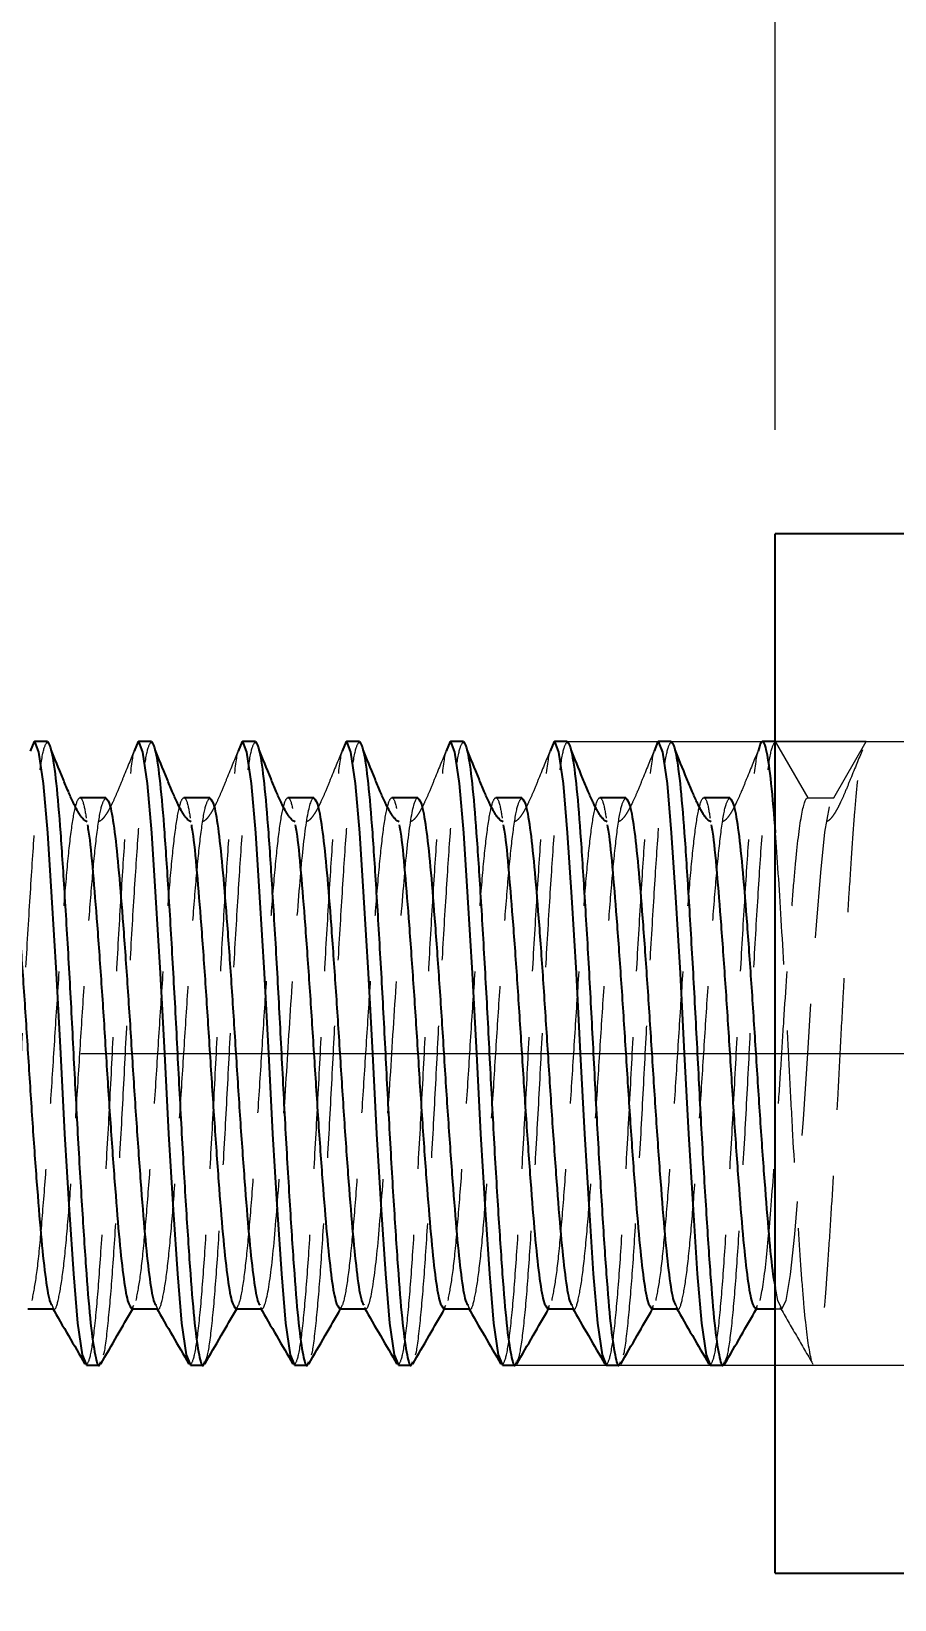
# Model space of a CAD drawing. Header units: millimetres. Extents: x 5 to 292, y 5 to 205.
# Drawn here: x 112.24 to 120.55, y 130.38 to 145.47 of the extents above; entities that cross this region are included whole.
import ezdxf

# ---------------------------------------------------------------- set-up
doc = ezdxf.new("R2010")
doc.units = ezdxf.units.MM
doc.linetypes.add('CENTERX2', pattern=[20.32, 12.7, -2.54, 2.54, -2.54])
doc.linetypes.add('HIDDEN', pattern=[1.905, 1.27, -0.635])
doc.styles.add('SLDTEXTSTYLE0', font='TXT', dxfattribs={"width": 0.75})
doc.dimstyles.new('SLDDIMSTYLE0', dxfattribs={"dimtxt": 3.5, "dimasz": 3.302, "dimexe": 0, "dimexo": 0.0625, "dimgap": 0.875, "dimtad": 1, "dimrnd": 1e-09, "dimzin": 12, "dimdsep": 46, "dimtxsty": 'SLDTEXTSTYLE0', "dimsah": 1, "dimcen": 0.09, "dimadec": 0, "dimazin": 3, "dimtfac": 1, "dimtofl": 0, "dimtmove": 0, "dimatfit": 3, "dimfxl": 1, "dimfrac": 2, "dimtolj": 1, "dimtzin": 12, "dimarcsym": 0})
doc.dimstyles.new('SLDDIMSTYLE1', dxfattribs={"dimtxt": 3.5, "dimasz": 3.302, "dimexe": 0, "dimexo": 0.0625, "dimgap": 0.875, "dimtad": 1, "dimrnd": 1e-09, "dimzin": 12, "dimdsep": 46, "dimtxsty": 'SLDTEXTSTYLE0', "dimsah": 1, "dimcen": 0.09, "dimadec": 0, "dimazin": 3, "dimtfac": 1, "dimtmove": 0, "dimatfit": 0, "dimfxl": 1, "dimfrac": 2, "dimtolj": 1, "dimtzin": 12, "dimarcsym": 0})

# ---------------------------------------------------------------- blocks, each defined once
blk = doc.blocks.new('_D_1')
at = {"color": 7, "linetype": 'Continuous', "lineweight": 18}
for p, q in [((119.398, 141.637), (119.398, 153.728)), ((194.398, 141.137), (194.398, 153.728)), ((194.398, 152.728), (119.398, 152.728))]:
    blk.add_line(p, q, dxfattribs=at)
for points in [[(119.398, 152.728), (122.7, 152.22), (122.7, 153.236)], [(194.398, 152.728), (191.096, 153.236), (191.096, 152.22)]]:
    blk.add_solid(points, dxfattribs=at)
at = {"color": 7, "linetype": 'Continuous', "lineweight": 18, "insert": (156.164, 157.24), "char_height": 3.5, "attachment_point": 1, "style": 'SLDTEXTSTYLE0'}
blk.add_mtext('75', dxfattribs=at)
blk = doc.blocks.new('_D_2')
at = {"color": 7, "linetype": 'Continuous', "lineweight": 18}
for p, q in [((109.398, 139.637), (109.398, 153.728)), ((119.398, 141.637), (119.398, 153.728)), ((109.398, 152.728), (99.594, 152.728)), ((109.398, 152.728), (119.398, 152.728))]:
    blk.add_line(p, q, dxfattribs=at)
for points in [[(109.398, 152.728), (112.7, 152.22), (112.7, 153.236)], [(119.398, 152.728), (116.096, 153.236), (116.096, 152.22)]]:
    blk.add_solid(points, dxfattribs=at)
at = {"color": 7, "linetype": 'Continuous', "lineweight": 18, "insert": (99.594, 157.24), "char_height": 3.5, "attachment_point": 1, "style": 'SLDTEXTSTYLE0'}
blk.add_mtext('10', dxfattribs=at)
blk = doc.blocks.new('_D_3')
at = {"color": 7, "linetype": 'Continuous', "lineweight": 18}
for p, q in [((94.398, 138.637), (94.398, 164.611)), ((194.398, 141.137), (194.398, 164.611)), ((94.398, 163.611), (194.398, 163.611))]:
    blk.add_line(p, q, dxfattribs=at)
for points in [[(94.398, 163.611), (97.7, 163.103), (97.7, 164.119)], [(194.398, 163.611), (191.096, 164.119), (191.096, 163.103)]]:
    blk.add_solid(points, dxfattribs=at)
at = {"color": 7, "linetype": 'Continuous', "lineweight": 18, "insert": (140.483, 168.123), "char_height": 3.5, "attachment_point": 1, "style": 'SLDTEXTSTYLE0'}
blk.add_mtext('100', dxfattribs=at)
blk = doc.blocks.new('_D_5')
at = {"color": 7, "linetype": 'Continuous', "lineweight": 18}
for p, q in [((129.537, 138.637), (129.537, 144.987)), ((117.398, 138.637), (130.537, 138.637)), ((129.537, 138.637), (129.537, 132.637)), ((116.898, 132.637), (130.537, 132.637)), ((129.537, 132.637), (129.537, 119.966))]:
    blk.add_line(p, q, dxfattribs=at)
for points in [[(129.537, 138.637), (130.045, 141.939), (129.029, 141.939)], [(129.537, 132.637), (129.029, 129.335), (130.045, 129.335)]]:
    blk.add_solid(points, dxfattribs=at)
at = {"color": 7, "linetype": 'Continuous', "lineweight": 18, "char_height": 3.5, "attachment_point": 1, "rotation": 90, "style": 'SLDTEXTSTYLE0'}
for s, insert in [('6', (125.025, 124.253)), ('M', (125.025, 119.966))]:
    blk.add_mtext(s, dxfattribs=dict(at, insert=insert))

msp = doc.modelspace()

# ---------------------------------------------------------------- linework, layer by layer
at = {"color": 7, "linetype": 'Continuous', "lineweight": 25}
for p, q in [((193.898, 140.637), (119.398, 140.637)), ((119.398, 130.637), (119.398, 140.637)), ((112.398, 138.637), (112.273, 138.637)), ((113.398, 138.637), (113.273, 138.637)), ((114.398, 138.637), (114.273, 138.637)), ((115.398, 138.637), (115.273, 138.637)), ((116.398, 138.637), (116.273, 138.637)), ((117.398, 138.637), (117.273, 138.637)), ((118.398, 138.637), (118.273, 138.637)), ((119.398, 138.637), (119.273, 138.637)), ((112.96, 138.096), (112.71, 138.096)), ((112.96, 138.096), (112.71, 138.096)), ((113.96, 138.096), (113.71, 138.096)), ((113.96, 138.096), (113.71, 138.096)), ((114.96, 138.096), (114.71, 138.096)), ((114.96, 138.096), (114.71, 138.096)), ((115.96, 138.096), (115.71, 138.096)), ((115.96, 138.096), (115.71, 138.096)), ((116.96, 138.096), (116.71, 138.096)), ((116.96, 138.096), (116.71, 138.096)), ((117.96, 138.096), (117.71, 138.096)), ((117.96, 138.096), (117.71, 138.096)), ((118.96, 138.096), (118.71, 138.096)), ((118.96, 138.096), (118.71, 138.096)), ((112.21, 133.179), (112.452, 133.179)), ((113.21, 133.179), (113.452, 133.179)), ((114.21, 133.179), (114.452, 133.179)), ((115.21, 133.179), (115.452, 133.179)), ((116.21, 133.179), (116.452, 133.179)), ((117.21, 133.179), (117.452, 133.179)), ((118.21, 133.179), (118.452, 133.179)), ((119.21, 133.179), (119.398, 133.179)), ((112.773, 132.637), (112.898, 132.637)), ((113.773, 132.637), (113.898, 132.637)), ((114.773, 132.637), (114.898, 132.637)), ((115.773, 132.637), (115.898, 132.637)), ((116.773, 132.637), (116.898, 132.637)), ((117.773, 132.637), (117.898, 132.637)), ((118.773, 132.637), (118.898, 132.637)), ((119.398, 130.637), (193.898, 130.637))]:
    msp.add_line(p, q, dxfattribs=at)
at = {"color": 7, "linetype": 'HIDDEN', "lineweight": 18}
for p, q in [((120.273, 138.637), (119.398, 138.637)), ((119.398, 138.637), (119.71, 138.096)), ((119.96, 138.096), (120.273, 138.637)), ((119.71, 138.096), (119.96, 138.096)), ((112.452, 133.179), (112.46, 133.179)), ((113.21, 133.179), (113.228, 133.214)), ((113.218, 133.179), (113.227, 133.194)), ((113.452, 133.179), (113.46, 133.179)), ((114.218, 133.179), (114.227, 133.194)), ((114.452, 133.179), (114.46, 133.179)), ((115.218, 133.179), (115.227, 133.194)), ((115.452, 133.179), (115.46, 133.179)), ((116.21, 133.179), (116.228, 133.214)), ((116.218, 133.179), (116.227, 133.194)), ((116.452, 133.179), (116.46, 133.179)), ((117.21, 133.179), (117.228, 133.214)), ((117.218, 133.179), (117.227, 133.194)), ((117.452, 133.179), (117.46, 133.179)), ((118.21, 133.179), (118.228, 133.214)), ((118.218, 133.179), (118.227, 133.194)), ((118.452, 133.179), (118.46, 133.179)), ((119.21, 133.179), (119.228, 133.214)), ((119.218, 133.179), (119.227, 133.194)), ((119.398, 133.179), (119.46, 133.179)), ((119.398, 132.637), (119.773, 132.637))]:
    msp.add_line(p, q, dxfattribs=at)
at = {"color": 7, "linetype": 'CENTERX2', "lineweight": 18}
msp.add_line((92.398, 135.637), (196.398, 135.637), dxfattribs=at)
at = {"color": 7, "linetype": 'Continuous', "lineweight": 25, "flags": 128}
for points in [[(112.235, 138.546), (112.273, 138.637), (112.313, 138.536), (112.357, 138.233), (112.398, 137.759), (112.398, 137.759), (112.438, 137.141), (112.482, 136.409), (112.523, 135.637), (112.563, 134.865), (112.607, 134.133), (112.648, 133.516), (112.688, 133.042), (112.732, 132.738), (112.773, 132.637)], [(113.235, 138.546), (113.273, 138.637), (113.313, 138.536), (113.357, 138.233), (113.398, 137.759), (113.398, 137.759), (113.438, 137.141), (113.482, 136.409), (113.523, 135.637), (113.563, 134.865), (113.607, 134.133), (113.648, 133.516), (113.688, 133.042), (113.732, 132.738), (113.773, 132.637)], [(114.235, 138.546), (114.273, 138.637), (114.313, 138.536), (114.357, 138.233), (114.398, 137.759), (114.398, 137.759), (114.438, 137.141), (114.482, 136.409), (114.523, 135.637), (114.563, 134.865), (114.607, 134.133), (114.648, 133.516), (114.688, 133.042), (114.732, 132.738), (114.773, 132.637)], [(115.235, 138.546), (115.273, 138.637), (115.313, 138.536), (115.357, 138.233), (115.398, 137.759), (115.398, 137.759), (115.438, 137.141), (115.482, 136.409), (115.523, 135.637), (115.563, 134.865), (115.607, 134.133), (115.648, 133.516), (115.688, 133.042), (115.732, 132.738), (115.773, 132.637)], [(116.235, 138.546), (116.273, 138.637), (116.313, 138.536), (116.357, 138.233), (116.398, 137.759), (116.398, 137.759), (116.438, 137.141), (116.482, 136.409), (116.523, 135.637), (116.563, 134.865), (116.607, 134.133), (116.648, 133.516), (116.688, 133.042), (116.732, 132.738), (116.773, 132.637)], [(117.235, 138.546), (117.273, 138.637), (117.313, 138.536), (117.357, 138.233), (117.398, 137.759), (117.398, 137.759), (117.438, 137.141), (117.482, 136.409), (117.523, 135.637), (117.563, 134.865), (117.607, 134.133), (117.648, 133.516), (117.688, 133.042), (117.732, 132.738), (117.773, 132.637)], [(118.235, 138.546), (118.273, 138.637), (118.313, 138.536), (118.357, 138.233), (118.398, 137.759), (118.398, 137.759), (118.438, 137.141), (118.482, 136.409), (118.523, 135.637), (118.563, 134.865), (118.607, 134.133), (118.648, 133.516), (118.688, 133.042), (118.732, 132.738), (118.773, 132.637)]]:
    msp.add_lwpolyline(points, dxfattribs=at)
at = {"color": 7, "linetype": 'HIDDEN', "lineweight": 18, "flags": 128}
msp.add_lwpolyline([(119.398, 133.386), (119.419, 133.261), (119.46, 133.179), (119.501, 133.261), (119.544, 133.51), (119.585, 133.899), (119.626, 134.405), (119.669, 135.005), (119.71, 135.637), (119.751, 136.27), (119.794, 136.87), (119.835, 137.376), (119.876, 137.765), (119.919, 138.013), (119.96, 138.096), (119.96, 138.096)], dxfattribs=at)
at = {"color": 7, "linetype": 'HIDDEN', "lineweight": 18}
for points, knots in [([(111.912, 132.672), (111.921, 132.687), (111.943, 132.725), (111.982, 133.014), (112.023, 133.491), (112.063, 134.12), (112.107, 134.852), (112.148, 135.637), (112.188, 136.423), (112.232, 137.155), (112.273, 137.783), (112.313, 138.263), (112.357, 138.578), (112.384, 138.618), (112.398, 138.637)], [0, 0, 0, 0, 0.055783, 0.142569, 0.227865, 0.313162, 0.399947, 0.485243, 0.57054, 0.657325, 0.742622, 0.827918, 0.914704, 1, 1, 1, 1]), ([(112.773, 132.637), (112.786, 132.657), (112.813, 132.697), (112.857, 133.012), (112.898, 133.491), (112.938, 134.12), (112.982, 134.852), (113.023, 135.637), (113.063, 136.423), (113.107, 137.154), (113.148, 137.786), (113.188, 138.252), (113.219, 138.508), (113.234, 138.543), (113.235, 138.546)], [0, 0, 0, 0, 0.089596, 0.180756, 0.270351, 0.359947, 0.451107, 0.540702, 0.630298, 0.721458, 0.811053, 0.900649, 0.991809, 1, 1, 1, 1]), ([(113.236, 138.558), (113.201, 138.472), (113.153, 138.357), (113.077, 138.169), (113.037, 138.076), (113.006, 138.013), (112.986, 137.975), (112.966, 137.943), (112.948, 137.916), (112.931, 137.895), (112.909, 137.874), (112.898, 137.869), (112.89, 137.866)], [0, 0, 0, 0, 0.429541, 0.579962, 0.692619, 0.737045, 0.775227, 0.809138, 0.841316, 0.874496, 0.911033, 1, 1, 1, 1]), ([(112.938, 132.736), (112.938, 132.737), (112.952, 132.771), (112.982, 133.024), (113.023, 133.488), (113.063, 134.121), (113.107, 134.852), (113.148, 135.637), (113.188, 136.423), (113.232, 137.155), (113.273, 137.783), (113.313, 138.263), (113.357, 138.578), (113.384, 138.618), (113.398, 138.637)], [0, 0, 0, 0, 0.001963, 0.093695, 0.183854, 0.274012, 0.365744, 0.455902, 0.546061, 0.637793, 0.727951, 0.818109, 0.909842, 1, 1, 1, 1]), ([(113.773, 132.637), (113.786, 132.657), (113.813, 132.697), (113.857, 133.012), (113.898, 133.491), (113.938, 134.12), (113.982, 134.852), (114.023, 135.637), (114.063, 136.423), (114.107, 137.154), (114.148, 137.786), (114.188, 138.252), (114.219, 138.508), (114.234, 138.543), (114.235, 138.546)], [0, 0, 0, 0, 0.089596, 0.180756, 0.270351, 0.359947, 0.451107, 0.540702, 0.630298, 0.721458, 0.811053, 0.900649, 0.991809, 1, 1, 1, 1]), ([(114.236, 138.558), (114.201, 138.472), (114.153, 138.357), (114.077, 138.169), (114.037, 138.076), (114.006, 138.013), (113.986, 137.975), (113.966, 137.943), (113.948, 137.916), (113.931, 137.895), (113.909, 137.874), (113.898, 137.869), (113.89, 137.866)], [0, 0, 0, 0, 0.429541, 0.579962, 0.692619, 0.737045, 0.775227, 0.809138, 0.841315, 0.874497, 0.911033, 1, 1, 1, 1]), ([(113.912, 132.672), (113.921, 132.687), (113.943, 132.725), (113.982, 133.014), (114.023, 133.491), (114.063, 134.12), (114.107, 134.852), (114.148, 135.637), (114.188, 136.423), (114.232, 137.155), (114.273, 137.783), (114.313, 138.263), (114.357, 138.578), (114.384, 138.618), (114.398, 138.637)], [0, 0, 0, 0, 0.055783, 0.142569, 0.227865, 0.313162, 0.399947, 0.485243, 0.57054, 0.657325, 0.742622, 0.827918, 0.914704, 1, 1, 1, 1]), ([(114.773, 132.637), (114.786, 132.657), (114.813, 132.697), (114.857, 133.012), (114.898, 133.491), (114.938, 134.12), (114.982, 134.852), (115.023, 135.637), (115.063, 136.423), (115.107, 137.154), (115.148, 137.786), (115.188, 138.252), (115.219, 138.508), (115.234, 138.543), (115.235, 138.546)], [0, 0, 0, 0, 0.089596, 0.180756, 0.270351, 0.359947, 0.451107, 0.540702, 0.630298, 0.721458, 0.811053, 0.900649, 0.991809, 1, 1, 1, 1]), ([(115.236, 138.558), (115.201, 138.472), (115.153, 138.357), (115.077, 138.169), (115.037, 138.076), (115.006, 138.013), (114.986, 137.975), (114.966, 137.943), (114.948, 137.916), (114.931, 137.895), (114.909, 137.874), (114.898, 137.869), (114.89, 137.866)], [0, 0, 0, 0, 0.429541, 0.579962, 0.692619, 0.737045, 0.775226, 0.809138, 0.841316, 0.874497, 0.911033, 1, 1, 1, 1]), ([(114.938, 132.736), (114.938, 132.737), (114.952, 132.771), (114.982, 133.024), (115.023, 133.488), (115.063, 134.121), (115.107, 134.852), (115.148, 135.637), (115.188, 136.423), (115.232, 137.155), (115.273, 137.783), (115.313, 138.263), (115.357, 138.578), (115.384, 138.618), (115.398, 138.637)], [0, 0, 0, 0, 0.001963, 0.093695, 0.183854, 0.274012, 0.365744, 0.455902, 0.546061, 0.637793, 0.727951, 0.818109, 0.909842, 1, 1, 1, 1]), ([(115.773, 132.637), (115.786, 132.657), (115.813, 132.697), (115.857, 133.012), (115.898, 133.491), (115.938, 134.12), (115.982, 134.852), (116.023, 135.637), (116.063, 136.423), (116.107, 137.154), (116.148, 137.786), (116.188, 138.252), (116.219, 138.508), (116.234, 138.543), (116.235, 138.546)], [0, 0, 0, 0, 0.089596, 0.180756, 0.270351, 0.359947, 0.451107, 0.540702, 0.630298, 0.721458, 0.811053, 0.900649, 0.991809, 1, 1, 1, 1]), ([(116.236, 138.558), (116.201, 138.472), (116.153, 138.357), (116.077, 138.169), (116.037, 138.076), (116.006, 138.013), (115.986, 137.975), (115.966, 137.943), (115.948, 137.916), (115.931, 137.895), (115.909, 137.874), (115.898, 137.869), (115.891, 137.866)], [0, 0, 0, 0, 0.429541, 0.579962, 0.692619, 0.737045, 0.775226, 0.809138, 0.841316, 0.874497, 0.911033, 1, 1, 1, 1]), ([(115.938, 132.736), (115.938, 132.737), (115.952, 132.771), (115.982, 133.024), (116.023, 133.488), (116.063, 134.121), (116.107, 134.852), (116.148, 135.637), (116.188, 136.423), (116.232, 137.155), (116.273, 137.783), (116.313, 138.263), (116.357, 138.578), (116.384, 138.618), (116.398, 138.637)], [0, 0, 0, 0, 0.001963, 0.093695, 0.183854, 0.274012, 0.365744, 0.455902, 0.546061, 0.637793, 0.727951, 0.818109, 0.909842, 1, 1, 1, 1]), ([(116.773, 132.637), (116.786, 132.657), (116.813, 132.697), (116.857, 133.012), (116.898, 133.491), (116.938, 134.12), (116.982, 134.852), (117.023, 135.637), (117.063, 136.423), (117.107, 137.154), (117.148, 137.786), (117.188, 138.252), (117.219, 138.508), (117.234, 138.543), (117.235, 138.546)], [0, 0, 0, 0, 0.089596, 0.180756, 0.270351, 0.359947, 0.451107, 0.540702, 0.630298, 0.721458, 0.811053, 0.900649, 0.991809, 1, 1, 1, 1]), ([(117.236, 138.558), (117.201, 138.472), (117.153, 138.357), (117.077, 138.169), (117.037, 138.076), (117.006, 138.013), (116.986, 137.975), (116.966, 137.943), (116.948, 137.916), (116.931, 137.895), (116.909, 137.874), (116.898, 137.869), (116.89, 137.866)], [0, 0, 0, 0, 0.429541, 0.579962, 0.692619, 0.737045, 0.775226, 0.809137, 0.841316, 0.874497, 0.911032, 1, 1, 1, 1]), ([(116.912, 132.672), (116.921, 132.687), (116.943, 132.725), (116.982, 133.014), (117.023, 133.491), (117.063, 134.12), (117.107, 134.852), (117.148, 135.637), (117.188, 136.423), (117.232, 137.155), (117.273, 137.783), (117.313, 138.263), (117.357, 138.578), (117.384, 138.618), (117.398, 138.637)], [0, 0, 0, 0, 0.055783, 0.142569, 0.227865, 0.313162, 0.399947, 0.485243, 0.57054, 0.657325, 0.742622, 0.827918, 0.914704, 1, 1, 1, 1]), ([(117.773, 132.637), (117.786, 132.657), (117.813, 132.697), (117.857, 133.012), (117.898, 133.491), (117.938, 134.12), (117.982, 134.852), (118.023, 135.637), (118.063, 136.423), (118.107, 137.154), (118.148, 137.786), (118.188, 138.252), (118.219, 138.508), (118.234, 138.543), (118.235, 138.546)], [0, 0, 0, 0, 0.089596, 0.180755, 0.270351, 0.359947, 0.451107, 0.540702, 0.630298, 0.721458, 0.811053, 0.900649, 0.991809, 1, 1, 1, 1]), ([(118.236, 138.558), (118.201, 138.472), (118.153, 138.357), (118.077, 138.169), (118.037, 138.076), (118.006, 138.013), (117.986, 137.975), (117.966, 137.943), (117.948, 137.916), (117.931, 137.895), (117.909, 137.874), (117.898, 137.869), (117.89, 137.866)], [0, 0, 0, 0, 0.429541, 0.579962, 0.692619, 0.737045, 0.775226, 0.809138, 0.841316, 0.874497, 0.911032, 1, 1, 1, 1]), ([(117.938, 132.736), (117.938, 132.737), (117.952, 132.771), (117.982, 133.024), (118.023, 133.488), (118.063, 134.121), (118.107, 134.852), (118.148, 135.637), (118.188, 136.423), (118.232, 137.155), (118.273, 137.783), (118.313, 138.263), (118.357, 138.578), (118.384, 138.618), (118.398, 138.637)], [0, 0, 0, 0, 0.001963, 0.093695, 0.183854, 0.274012, 0.365744, 0.455902, 0.546061, 0.637793, 0.727951, 0.818109, 0.909842, 1, 1, 1, 1]), ([(118.773, 132.637), (118.786, 132.657), (118.813, 132.697), (118.857, 133.012), (118.898, 133.491), (118.938, 134.12), (118.982, 134.852), (119.023, 135.637), (119.063, 136.423), (119.107, 137.154), (119.148, 137.786), (119.188, 138.252), (119.219, 138.508), (119.234, 138.543), (119.235, 138.546)], [0, 0, 0, 0, 0.089596, 0.180756, 0.270351, 0.359947, 0.451107, 0.540702, 0.630298, 0.721458, 0.811053, 0.900649, 0.991809, 1, 1, 1, 1]), ([(119.236, 138.558), (119.201, 138.472), (119.153, 138.357), (119.077, 138.169), (119.037, 138.076), (119.006, 138.013), (118.986, 137.975), (118.966, 137.943), (118.948, 137.916), (118.931, 137.895), (118.909, 137.874), (118.898, 137.869), (118.89, 137.866)], [0, 0, 0, 0, 0.429541, 0.579962, 0.692619, 0.737045, 0.775227, 0.809138, 0.841316, 0.874497, 0.911032, 1, 1, 1, 1]), ([(118.912, 132.672), (118.921, 132.687), (118.943, 132.725), (118.982, 133.014), (119.023, 133.491), (119.063, 134.12), (119.107, 134.852), (119.148, 135.637), (119.188, 136.423), (119.232, 137.155), (119.273, 137.783), (119.313, 138.263), (119.357, 138.578), (119.384, 138.618), (119.398, 138.637)], [0, 0, 0, 0, 0.055783, 0.142569, 0.227865, 0.313162, 0.399947, 0.485243, 0.57054, 0.657325, 0.742622, 0.827918, 0.914704, 1, 1, 1, 1]), ([(119.398, 137.759), (119.414, 137.522), (119.433, 137.236), (119.471, 136.607), (119.49, 136.265), (119.517, 135.757), (119.525, 135.59), (119.542, 135.252), (119.552, 135.081), (119.579, 134.577), (119.599, 134.252), (119.626, 133.823), (119.635, 133.689), (119.652, 133.446), (119.661, 133.334), (119.688, 133.027), (119.707, 132.866), (119.736, 132.715), (119.745, 132.68), (119.763, 132.639), (119.771, 132.633), (119.797, 132.657), (119.816, 132.733), (119.854, 132.999), (119.873, 133.189), (119.899, 133.53), (119.907, 133.653), (119.925, 133.922), (119.934, 134.067), (119.963, 134.526), (119.982, 134.864), (120.009, 135.373), (120.018, 135.541), (120.035, 135.877), (120.044, 136.048), (120.071, 136.555), (120.091, 136.887), (120.119, 137.332), (120.128, 137.472), (120.145, 137.728), (120.154, 137.845), (120.18, 138.17), (120.199, 138.346), (120.237, 138.58), (120.256, 138.637), (120.273, 138.637)], [0, 0, 0, 0, 0.0625, 0.0625, 0.125, 0.125, 0.15625, 0.15625, 0.1875, 0.1875, 0.25, 0.25, 0.28125, 0.28125, 0.3125, 0.3125, 0.375, 0.375, 0.40625, 0.40625, 0.4375, 0.4375, 0.5, 0.5, 0.5625, 0.5625, 0.59375, 0.59375, 0.625, 0.625, 0.6875, 0.6875, 0.71875, 0.71875, 0.75, 0.75, 0.8125, 0.8125, 0.84375, 0.84375, 0.875, 0.875, 0.9375, 0.9375, 1, 1, 1, 1]), ([(120.236, 138.558), (120.201, 138.472), (120.153, 138.357), (120.077, 138.169), (120.037, 138.076), (120.006, 138.013), (119.986, 137.975), (119.966, 137.943), (119.948, 137.916), (119.931, 137.895), (119.909, 137.874), (119.898, 137.869), (119.89, 137.866)], [0, 0, 0, 0, 0.429541, 0.579962, 0.692619, 0.737045, 0.775227, 0.809138, 0.841316, 0.874497, 0.911032, 1, 1, 1, 1]), ([(112.251, 133.261), (112.265, 133.333), (112.294, 133.476), (112.335, 133.881), (112.376, 134.393), (112.419, 134.994), (112.46, 135.637), (112.501, 136.281), (112.544, 136.881), (112.585, 137.396), (112.626, 137.791), (112.669, 138.041), (112.71, 138.121), (112.747, 138.059), (112.771, 137.902), (112.782, 137.835)], [0, 0, 0, 0, 0.079503, 0.157639, 0.235774, 0.315277, 0.393413, 0.471548, 0.551051, 0.629187, 0.707322, 0.786826, 0.864961, 0.943096, 1, 1, 1, 1]), ([(112.442, 133.214), (112.448, 133.199), (112.468, 133.149), (112.501, 133.241), (112.544, 133.482), (112.585, 133.88), (112.626, 134.394), (112.669, 134.994), (112.71, 135.637), (112.751, 136.281), (112.794, 136.881), (112.835, 137.396), (112.876, 137.789), (112.919, 138.047), (112.947, 138.08), (112.96, 138.096)], [0, 0, 0, 0, 0.034486, 0.114479, 0.195872, 0.275865, 0.355857, 0.437251, 0.517243, 0.597236, 0.678629, 0.758622, 0.838614, 0.920007, 1, 1, 1, 1]), ([(113.251, 133.261), (113.265, 133.333), (113.294, 133.476), (113.335, 133.881), (113.376, 134.393), (113.419, 134.994), (113.46, 135.637), (113.501, 136.281), (113.544, 136.881), (113.585, 137.396), (113.626, 137.791), (113.669, 138.041), (113.71, 138.121), (113.747, 138.059), (113.771, 137.902), (113.782, 137.835)], [0, 0, 0, 0, 0.079503, 0.157639, 0.235774, 0.315277, 0.393413, 0.471548, 0.551051, 0.629187, 0.707322, 0.786826, 0.864961, 0.943096, 1, 1, 1, 1]), ([(113.442, 133.214), (113.448, 133.199), (113.468, 133.149), (113.501, 133.241), (113.544, 133.482), (113.585, 133.88), (113.626, 134.394), (113.669, 134.994), (113.71, 135.637), (113.751, 136.281), (113.794, 136.881), (113.835, 137.396), (113.876, 137.789), (113.919, 138.047), (113.947, 138.08), (113.96, 138.096)], [0, 0, 0, 0, 0.034486, 0.114479, 0.195872, 0.275865, 0.355857, 0.437251, 0.517243, 0.597236, 0.678629, 0.758622, 0.838614, 0.920007, 1, 1, 1, 1]), ([(114.21, 133.179), (114.224, 133.195), (114.251, 133.227), (114.294, 133.486), (114.335, 133.879), (114.376, 134.394), (114.419, 134.994), (114.46, 135.637), (114.501, 136.281), (114.544, 136.881), (114.585, 137.396), (114.626, 137.791), (114.669, 138.041), (114.71, 138.121), (114.747, 138.059), (114.771, 137.902), (114.782, 137.835)], [0, 0, 0, 0, 0.072473, 0.146214, 0.218687, 0.29116, 0.364901, 0.437374, 0.509846, 0.583588, 0.656061, 0.728533, 0.802275, 0.874748, 0.94722, 1, 1, 1, 1]), ([(114.46, 133.179), (114.479, 133.179), (114.501, 133.241), (114.544, 133.491), (114.566, 133.677), (114.604, 134.121), (114.626, 134.395), (114.669, 134.998), (114.691, 135.324), (114.729, 135.951), (114.751, 136.277), (114.794, 136.88), (114.816, 137.154), (114.854, 137.598), (114.876, 137.784), (114.919, 138.034), (114.941, 138.096), (114.96, 138.096)], [0, 0, 0, 0, 0.125, 0.125, 0.25, 0.25, 0.375, 0.375, 0.5, 0.5, 0.625, 0.625, 0.75, 0.75, 0.875, 0.875, 1, 1, 1, 1]), ([(115.21, 133.179), (115.224, 133.195), (115.251, 133.227), (115.294, 133.486), (115.335, 133.879), (115.376, 134.394), (115.419, 134.994), (115.46, 135.637), (115.501, 136.281), (115.544, 136.881), (115.585, 137.396), (115.626, 137.791), (115.669, 138.041), (115.71, 138.121), (115.747, 138.059), (115.771, 137.902), (115.782, 137.835)], [0, 0, 0, 0, 0.072473, 0.146214, 0.218687, 0.29116, 0.364901, 0.437374, 0.509846, 0.583588, 0.656061, 0.728533, 0.802275, 0.874748, 0.94722, 1, 1, 1, 1]), ([(115.46, 133.179), (115.479, 133.179), (115.501, 133.241), (115.544, 133.491), (115.566, 133.677), (115.604, 134.121), (115.626, 134.395), (115.669, 134.998), (115.691, 135.324), (115.729, 135.951), (115.751, 136.277), (115.794, 136.88), (115.816, 137.154), (115.854, 137.598), (115.876, 137.784), (115.919, 138.034), (115.941, 138.096), (115.96, 138.096)], [0, 0, 0, 0, 0.125, 0.125, 0.25, 0.25, 0.375, 0.375, 0.5, 0.5, 0.625, 0.625, 0.75, 0.75, 0.875, 0.875, 1, 1, 1, 1]), ([(116.251, 133.261), (116.265, 133.333), (116.294, 133.476), (116.335, 133.881), (116.376, 134.393), (116.419, 134.994), (116.46, 135.637), (116.501, 136.281), (116.544, 136.881), (116.585, 137.396), (116.626, 137.791), (116.669, 138.041), (116.71, 138.121), (116.747, 138.059), (116.771, 137.902), (116.782, 137.835)], [0, 0, 0, 0, 0.079503, 0.157639, 0.235774, 0.315277, 0.393413, 0.471548, 0.551051, 0.629187, 0.707322, 0.786826, 0.864961, 0.943096, 1, 1, 1, 1]), ([(116.442, 133.214), (116.448, 133.199), (116.468, 133.149), (116.501, 133.241), (116.544, 133.482), (116.585, 133.88), (116.626, 134.394), (116.669, 134.994), (116.71, 135.637), (116.751, 136.281), (116.794, 136.881), (116.835, 137.396), (116.876, 137.789), (116.919, 138.047), (116.947, 138.08), (116.96, 138.096)], [0, 0, 0, 0, 0.034486, 0.114479, 0.195872, 0.275865, 0.355857, 0.437251, 0.517243, 0.597236, 0.678629, 0.758622, 0.838614, 0.920007, 1, 1, 1, 1]), ([(117.251, 133.261), (117.265, 133.333), (117.294, 133.476), (117.335, 133.881), (117.376, 134.393), (117.419, 134.994), (117.46, 135.637), (117.501, 136.281), (117.544, 136.881), (117.585, 137.396), (117.626, 137.791), (117.669, 138.041), (117.71, 138.121), (117.747, 138.059), (117.771, 137.902), (117.782, 137.835)], [0, 0, 0, 0, 0.079503, 0.157639, 0.235774, 0.315277, 0.393413, 0.471548, 0.551051, 0.629187, 0.707322, 0.786826, 0.864961, 0.943096, 1, 1, 1, 1]), ([(117.442, 133.214), (117.448, 133.199), (117.468, 133.149), (117.501, 133.241), (117.544, 133.482), (117.585, 133.88), (117.626, 134.394), (117.669, 134.994), (117.71, 135.637), (117.751, 136.281), (117.794, 136.881), (117.835, 137.396), (117.876, 137.789), (117.919, 138.047), (117.947, 138.08), (117.96, 138.096)], [0, 0, 0, 0, 0.034486, 0.114479, 0.195872, 0.275865, 0.355857, 0.437251, 0.517243, 0.597236, 0.678629, 0.758622, 0.838614, 0.920007, 1, 1, 1, 1]), ([(118.251, 133.261), (118.265, 133.333), (118.294, 133.476), (118.335, 133.881), (118.376, 134.393), (118.419, 134.994), (118.46, 135.637), (118.501, 136.281), (118.544, 136.881), (118.585, 137.396), (118.626, 137.791), (118.669, 138.041), (118.71, 138.121), (118.747, 138.059), (118.771, 137.902), (118.782, 137.835)], [0, 0, 0, 0, 0.079503, 0.157639, 0.235774, 0.315277, 0.393413, 0.471548, 0.551051, 0.629187, 0.707322, 0.786826, 0.864961, 0.943096, 1, 1, 1, 1]), ([(118.442, 133.214), (118.448, 133.199), (118.468, 133.149), (118.501, 133.241), (118.544, 133.482), (118.585, 133.88), (118.626, 134.394), (118.669, 134.994), (118.71, 135.637), (118.751, 136.281), (118.794, 136.881), (118.835, 137.396), (118.876, 137.789), (118.919, 138.047), (118.947, 138.08), (118.96, 138.096)], [0, 0, 0, 0, 0.034486, 0.114479, 0.195872, 0.275865, 0.355857, 0.437251, 0.517243, 0.597236, 0.678629, 0.758622, 0.838614, 0.920007, 1, 1, 1, 1]), ([(119.251, 133.261), (119.271, 133.338), (119.291, 133.469), (119.329, 133.814), (119.346, 134.022), (119.385, 134.513), (119.405, 134.794), (119.434, 135.228), (119.444, 135.374), (119.462, 135.664), (119.471, 135.808), (119.499, 136.245), (119.519, 136.536), (119.549, 136.93), (119.558, 137.055), (119.577, 137.284), (119.586, 137.388), (119.613, 137.676), (119.633, 137.834), (119.673, 138.044), (119.692, 138.096), (119.71, 138.096)], [0, 0, 0, 0, 0.125, 0.125, 0.25, 0.25, 0.375, 0.375, 0.4375, 0.4375, 0.5, 0.5, 0.625, 0.625, 0.6875, 0.6875, 0.75, 0.75, 0.875, 0.875, 1, 1, 1, 1]), ([(119.443, 133.194), (119.495, 133.104), (119.601, 132.922), (119.706, 132.74), (119.759, 132.649)], [0, 0, 0, 0, 0.499746, 1, 1, 1, 1])]:
    msp.add_open_spline(points, degree=3, knots=knots, dxfattribs=at)
at = {"color": 7, "linetype": 'Continuous', "lineweight": 25}
for points, knots in [([(112.398, 138.637), (112.411, 138.618), (112.438, 138.578), (112.482, 138.263), (112.523, 137.783), (112.563, 137.155), (112.607, 136.423), (112.648, 135.637), (112.688, 134.852), (112.732, 134.12), (112.773, 133.493), (112.813, 133.007), (112.857, 132.715), (112.889, 132.602), (112.907, 132.658), (112.912, 132.672)], [0, 0, 0, 0, 0.080542, 0.162491, 0.243033, 0.323575, 0.405524, 0.486066, 0.566608, 0.648557, 0.729099, 0.809641, 0.89159, 0.972132, 1, 1, 1, 1]), ([(112.78, 137.866), (112.772, 137.869), (112.761, 137.874), (112.739, 137.895), (112.722, 137.916), (112.704, 137.943), (112.684, 137.975), (112.664, 138.013), (112.634, 138.076), (112.593, 138.169), (112.517, 138.357), (112.469, 138.472), (112.434, 138.558)], [0, 0, 0, 0, 0.088967, 0.125504, 0.158684, 0.190862, 0.224773, 0.262955, 0.307381, 0.420038, 0.570459, 1, 1, 1, 1]), ([(113.398, 138.637), (113.411, 138.618), (113.438, 138.578), (113.482, 138.263), (113.523, 137.783), (113.563, 137.155), (113.607, 136.423), (113.648, 135.637), (113.688, 134.852), (113.732, 134.12), (113.773, 133.493), (113.813, 133.007), (113.857, 132.715), (113.889, 132.602), (113.907, 132.658), (113.912, 132.672)], [0, 0, 0, 0, 0.080542, 0.162491, 0.243033, 0.323575, 0.405524, 0.486066, 0.566608, 0.648557, 0.729099, 0.809641, 0.89159, 0.972132, 1, 1, 1, 1]), ([(113.78, 137.866), (113.772, 137.869), (113.761, 137.874), (113.739, 137.895), (113.722, 137.916), (113.704, 137.943), (113.684, 137.975), (113.664, 138.013), (113.634, 138.076), (113.593, 138.169), (113.517, 138.357), (113.469, 138.472), (113.434, 138.558)], [0, 0, 0, 0, 0.088967, 0.125504, 0.158684, 0.190862, 0.224773, 0.262956, 0.307381, 0.420038, 0.570459, 1, 1, 1, 1]), ([(114.398, 138.637), (114.411, 138.618), (114.438, 138.578), (114.482, 138.263), (114.523, 137.783), (114.563, 137.155), (114.607, 136.423), (114.648, 135.637), (114.688, 134.852), (114.732, 134.12), (114.773, 133.493), (114.813, 133.007), (114.857, 132.715), (114.889, 132.602), (114.907, 132.658), (114.912, 132.672)], [0, 0, 0, 0, 0.080542, 0.162491, 0.243033, 0.323575, 0.405524, 0.486066, 0.566608, 0.648557, 0.729099, 0.809641, 0.89159, 0.972132, 1, 1, 1, 1]), ([(114.78, 137.866), (114.772, 137.869), (114.761, 137.874), (114.739, 137.895), (114.722, 137.916), (114.704, 137.943), (114.684, 137.975), (114.664, 138.013), (114.634, 138.076), (114.593, 138.169), (114.517, 138.357), (114.469, 138.472), (114.434, 138.558)], [0, 0, 0, 0, 0.088967, 0.125504, 0.158684, 0.190862, 0.224773, 0.262956, 0.307381, 0.420038, 0.570459, 1, 1, 1, 1]), ([(115.398, 138.637), (115.411, 138.618), (115.438, 138.578), (115.482, 138.263), (115.523, 137.783), (115.563, 137.155), (115.607, 136.423), (115.648, 135.637), (115.688, 134.852), (115.732, 134.12), (115.773, 133.493), (115.813, 133.007), (115.857, 132.715), (115.889, 132.602), (115.907, 132.658), (115.912, 132.672)], [0, 0, 0, 0, 0.080542, 0.162491, 0.243033, 0.323575, 0.405524, 0.486066, 0.566608, 0.648557, 0.729099, 0.809641, 0.89159, 0.972132, 1, 1, 1, 1]), ([(115.78, 137.866), (115.772, 137.869), (115.761, 137.874), (115.739, 137.895), (115.722, 137.916), (115.704, 137.943), (115.684, 137.975), (115.664, 138.013), (115.634, 138.076), (115.593, 138.169), (115.517, 138.357), (115.469, 138.472), (115.434, 138.558)], [0, 0, 0, 0, 0.088968, 0.125503, 0.158684, 0.190862, 0.224773, 0.262955, 0.307381, 0.420038, 0.570459, 1, 1, 1, 1]), ([(116.398, 138.637), (116.411, 138.618), (116.438, 138.578), (116.482, 138.263), (116.523, 137.783), (116.563, 137.155), (116.607, 136.423), (116.648, 135.637), (116.688, 134.852), (116.732, 134.12), (116.773, 133.493), (116.813, 133.007), (116.857, 132.715), (116.889, 132.602), (116.907, 132.658), (116.912, 132.672)], [0, 0, 0, 0, 0.080542, 0.162491, 0.243033, 0.323575, 0.405524, 0.486066, 0.566608, 0.648557, 0.729099, 0.809641, 0.89159, 0.972132, 1, 1, 1, 1]), ([(116.78, 137.866), (116.772, 137.869), (116.761, 137.874), (116.739, 137.895), (116.722, 137.916), (116.704, 137.943), (116.684, 137.975), (116.664, 138.013), (116.634, 138.076), (116.593, 138.169), (116.517, 138.357), (116.469, 138.472), (116.434, 138.558)], [0, 0, 0, 0, 0.088968, 0.125503, 0.158684, 0.190862, 0.224773, 0.262955, 0.307381, 0.420038, 0.570459, 1, 1, 1, 1]), ([(117.398, 138.637), (117.411, 138.618), (117.438, 138.578), (117.482, 138.263), (117.523, 137.783), (117.563, 137.155), (117.607, 136.423), (117.648, 135.637), (117.688, 134.852), (117.732, 134.12), (117.773, 133.493), (117.813, 133.007), (117.857, 132.715), (117.889, 132.602), (117.907, 132.658), (117.912, 132.672)], [0, 0, 0, 0, 0.080542, 0.162491, 0.243033, 0.323575, 0.405524, 0.486066, 0.566608, 0.648557, 0.729099, 0.809641, 0.89159, 0.972132, 1, 1, 1, 1]), ([(117.78, 137.866), (117.772, 137.869), (117.761, 137.874), (117.739, 137.895), (117.722, 137.916), (117.704, 137.943), (117.684, 137.975), (117.664, 138.013), (117.634, 138.076), (117.593, 138.169), (117.517, 138.357), (117.469, 138.472), (117.434, 138.558)], [0, 0, 0, 0, 0.088968, 0.125503, 0.158684, 0.190862, 0.224774, 0.262955, 0.307381, 0.420038, 0.570459, 1, 1, 1, 1]), ([(118.398, 138.637), (118.411, 138.618), (118.438, 138.578), (118.482, 138.263), (118.523, 137.783), (118.563, 137.155), (118.607, 136.423), (118.648, 135.637), (118.688, 134.852), (118.732, 134.12), (118.773, 133.493), (118.813, 133.007), (118.857, 132.715), (118.889, 132.602), (118.907, 132.658), (118.912, 132.672)], [0, 0, 0, 0, 0.080542, 0.162491, 0.243033, 0.323575, 0.405524, 0.486066, 0.566608, 0.648557, 0.729099, 0.809641, 0.89159, 0.972132, 1, 1, 1, 1]), ([(118.78, 137.866), (118.772, 137.869), (118.761, 137.874), (118.739, 137.895), (118.722, 137.916), (118.704, 137.943), (118.684, 137.975), (118.664, 138.013), (118.634, 138.076), (118.593, 138.169), (118.517, 138.357), (118.469, 138.472), (118.434, 138.558)], [0, 0, 0, 0, 0.088968, 0.125503, 0.158684, 0.190863, 0.224774, 0.262955, 0.307381, 0.420038, 0.570459, 1, 1, 1, 1]), ([(119.235, 138.546), (119.248, 138.589), (119.274, 138.679), (119.313, 138.564), (119.357, 138.273), (119.384, 137.929), (119.398, 137.759)], [0, 0, 0, 0, 0.231424, 0.486133, 0.74529, 1, 1, 1, 1]), ([(111.96, 138.096), (111.974, 138.08), (112.001, 138.047), (112.044, 137.789), (112.085, 137.396), (112.126, 136.881), (112.169, 136.281), (112.21, 135.637), (112.251, 134.994), (112.294, 134.394), (112.335, 133.878), (112.376, 133.488), (112.413, 133.256), (112.435, 133.225), (112.442, 133.214)], [0, 0, 0, 0, 0.085919, 0.173342, 0.25926, 0.345179, 0.432602, 0.518521, 0.604439, 0.691862, 0.777781, 0.8637, 0.951123, 1, 1, 1, 1]), ([(112.96, 138.096), (112.974, 138.08), (113.001, 138.047), (113.044, 137.789), (113.085, 137.396), (113.126, 136.881), (113.169, 136.281), (113.21, 135.637), (113.251, 134.994), (113.294, 134.394), (113.335, 133.878), (113.376, 133.488), (113.413, 133.256), (113.435, 133.225), (113.442, 133.214)], [0, 0, 0, 0, 0.085919, 0.173342, 0.25926, 0.345179, 0.432602, 0.518521, 0.604439, 0.691862, 0.777781, 0.8637, 0.951123, 1, 1, 1, 1]), ([(113.96, 138.096), (113.974, 138.08), (114.001, 138.047), (114.044, 137.789), (114.085, 137.396), (114.126, 136.881), (114.169, 136.281), (114.21, 135.637), (114.251, 134.994), (114.294, 134.394), (114.335, 133.878), (114.376, 133.488), (114.413, 133.256), (114.435, 133.225), (114.442, 133.214)], [0, 0, 0, 0, 0.085919, 0.173342, 0.25926, 0.345179, 0.432602, 0.518521, 0.604439, 0.691862, 0.777781, 0.8637, 0.951123, 1, 1, 1, 1]), ([(114.96, 138.096), (114.974, 138.08), (115.001, 138.047), (115.044, 137.789), (115.085, 137.396), (115.126, 136.881), (115.169, 136.281), (115.21, 135.637), (115.251, 134.994), (115.294, 134.394), (115.335, 133.878), (115.376, 133.488), (115.413, 133.256), (115.435, 133.225), (115.442, 133.214)], [0, 0, 0, 0, 0.085919, 0.173342, 0.25926, 0.345179, 0.432602, 0.518521, 0.604439, 0.691862, 0.777781, 0.8637, 0.951123, 1, 1, 1, 1]), ([(115.96, 138.096), (115.974, 138.08), (116.001, 138.047), (116.044, 137.789), (116.085, 137.396), (116.126, 136.881), (116.169, 136.281), (116.21, 135.637), (116.251, 134.994), (116.294, 134.394), (116.335, 133.878), (116.376, 133.488), (116.413, 133.256), (116.435, 133.225), (116.442, 133.214)], [0, 0, 0, 0, 0.085919, 0.173342, 0.25926, 0.345179, 0.432602, 0.518521, 0.604439, 0.691862, 0.777781, 0.8637, 0.951123, 1, 1, 1, 1]), ([(116.96, 138.096), (116.974, 138.08), (117.001, 138.047), (117.044, 137.789), (117.085, 137.396), (117.126, 136.881), (117.169, 136.281), (117.21, 135.637), (117.251, 134.994), (117.294, 134.394), (117.335, 133.878), (117.376, 133.488), (117.413, 133.256), (117.435, 133.225), (117.442, 133.214)], [0, 0, 0, 0, 0.085919, 0.173342, 0.25926, 0.345179, 0.432602, 0.518521, 0.604439, 0.691862, 0.777781, 0.8637, 0.951123, 1, 1, 1, 1]), ([(117.96, 138.096), (117.974, 138.08), (118.001, 138.047), (118.044, 137.789), (118.085, 137.396), (118.126, 136.881), (118.169, 136.281), (118.21, 135.637), (118.251, 134.994), (118.294, 134.394), (118.335, 133.878), (118.376, 133.488), (118.413, 133.256), (118.435, 133.225), (118.442, 133.214)], [0, 0, 0, 0, 0.085919, 0.173342, 0.25926, 0.345179, 0.432602, 0.518521, 0.604439, 0.691862, 0.777781, 0.8637, 0.951123, 1, 1, 1, 1]), ([(118.96, 138.096), (118.974, 138.08), (119.001, 138.047), (119.044, 137.789), (119.085, 137.396), (119.126, 136.881), (119.169, 136.281), (119.21, 135.637), (119.251, 134.994), (119.294, 134.392), (119.335, 133.884), (119.369, 133.535), (119.39, 133.423), (119.398, 133.386)], [0, 0, 0, 0, 0.094686, 0.191029, 0.285714, 0.3804, 0.476743, 0.571429, 0.666114, 0.762457, 0.857143, 0.951828, 1, 1, 1, 1]), ([(112.782, 137.835), (112.786, 137.813), (112.804, 137.715), (112.835, 137.388), (112.876, 136.883), (112.919, 136.281), (112.96, 135.638), (113.001, 134.994), (113.044, 134.394), (113.085, 133.879), (113.126, 133.486), (113.169, 133.227), (113.197, 133.195), (113.21, 133.179)], [0, 0, 0, 0, 0.027968, 0.124663, 0.221359, 0.319747, 0.416442, 0.513137, 0.611526, 0.708221, 0.804916, 0.903305, 1, 1, 1, 1]), ([(113.782, 137.835), (113.786, 137.813), (113.804, 137.715), (113.835, 137.388), (113.876, 136.883), (113.919, 136.281), (113.96, 135.638), (114.001, 134.994), (114.044, 134.394), (114.085, 133.879), (114.126, 133.486), (114.169, 133.227), (114.197, 133.195), (114.21, 133.179)], [0, 0, 0, 0, 0.027968, 0.124663, 0.221359, 0.319747, 0.416442, 0.513137, 0.611526, 0.708221, 0.804916, 0.903305, 1, 1, 1, 1]), ([(114.782, 137.835), (114.786, 137.813), (114.804, 137.715), (114.835, 137.388), (114.876, 136.883), (114.919, 136.281), (114.96, 135.638), (115.001, 134.994), (115.044, 134.394), (115.085, 133.879), (115.126, 133.486), (115.169, 133.227), (115.197, 133.195), (115.21, 133.179)], [0, 0, 0, 0, 0.027968, 0.124663, 0.221359, 0.319747, 0.416442, 0.513137, 0.611526, 0.708221, 0.804916, 0.903305, 1, 1, 1, 1]), ([(115.782, 137.835), (115.786, 137.813), (115.804, 137.715), (115.835, 137.388), (115.876, 136.883), (115.919, 136.281), (115.96, 135.638), (116.001, 134.994), (116.044, 134.394), (116.085, 133.879), (116.126, 133.486), (116.169, 133.227), (116.197, 133.195), (116.21, 133.179)], [0, 0, 0, 0, 0.027968, 0.124663, 0.221359, 0.319747, 0.416442, 0.513137, 0.611526, 0.708221, 0.804916, 0.903305, 1, 1, 1, 1]), ([(116.782, 137.835), (116.786, 137.813), (116.804, 137.715), (116.835, 137.388), (116.876, 136.883), (116.919, 136.281), (116.96, 135.638), (117.001, 134.994), (117.044, 134.394), (117.085, 133.879), (117.126, 133.486), (117.169, 133.227), (117.197, 133.195), (117.21, 133.179)], [0, 0, 0, 0, 0.027968, 0.124663, 0.221359, 0.319747, 0.416442, 0.513137, 0.611526, 0.708221, 0.804916, 0.903305, 1, 1, 1, 1]), ([(117.782, 137.835), (117.786, 137.813), (117.804, 137.715), (117.835, 137.388), (117.876, 136.883), (117.919, 136.281), (117.96, 135.638), (118.001, 134.994), (118.044, 134.394), (118.085, 133.879), (118.126, 133.486), (118.169, 133.227), (118.197, 133.195), (118.21, 133.179)], [0, 0, 0, 0, 0.027968, 0.124663, 0.221359, 0.319747, 0.416442, 0.513137, 0.611526, 0.708221, 0.804916, 0.903305, 1, 1, 1, 1]), ([(118.782, 137.835), (118.786, 137.813), (118.804, 137.715), (118.835, 137.388), (118.876, 136.883), (118.919, 136.281), (118.96, 135.638), (119.001, 134.994), (119.044, 134.394), (119.085, 133.879), (119.126, 133.486), (119.169, 133.227), (119.197, 133.195), (119.21, 133.179)], [0, 0, 0, 0, 0.027968, 0.124663, 0.221359, 0.319747, 0.416442, 0.513137, 0.611526, 0.708221, 0.804916, 0.903305, 1, 1, 1, 1]), ([(112.443, 133.194), (112.495, 133.104), (112.601, 132.922), (112.706, 132.74), (112.759, 132.649)], [0, 0, 0, 0, 0.499747, 1, 1, 1, 1]), ([(112.911, 132.649), (112.964, 132.74), (113.066, 132.917), (113.169, 133.093), (113.218, 133.179)], [0, 0, 0, 0, 0.515016, 1, 1, 1, 1]), ([(113.443, 133.194), (113.495, 133.104), (113.601, 132.922), (113.706, 132.74), (113.759, 132.649)], [0, 0, 0, 0, 0.499747, 1, 1, 1, 1]), ([(113.911, 132.649), (113.964, 132.74), (114.066, 132.917), (114.169, 133.093), (114.218, 133.179)], [0, 0, 0, 0, 0.515016, 1, 1, 1, 1]), ([(114.443, 133.194), (114.495, 133.104), (114.601, 132.922), (114.706, 132.74), (114.759, 132.649)], [0, 0, 0, 0, 0.499747, 1, 1, 1, 1]), ([(114.911, 132.649), (114.964, 132.74), (115.066, 132.917), (115.169, 133.093), (115.218, 133.179)], [0, 0, 0, 0, 0.515016, 1, 1, 1, 1]), ([(115.443, 133.194), (115.495, 133.104), (115.601, 132.922), (115.706, 132.74), (115.759, 132.649)], [0, 0, 0, 0, 0.499747, 1, 1, 1, 1]), ([(115.911, 132.649), (115.964, 132.74), (116.066, 132.917), (116.169, 133.093), (116.218, 133.179)], [0, 0, 0, 0, 0.515016, 1, 1, 1, 1]), ([(116.443, 133.194), (116.495, 133.104), (116.601, 132.922), (116.706, 132.74), (116.759, 132.649)], [0, 0, 0, 0, 0.499747, 1, 1, 1, 1]), ([(116.911, 132.649), (116.964, 132.74), (117.066, 132.917), (117.169, 133.093), (117.218, 133.179)], [0, 0, 0, 0, 0.515016, 1, 1, 1, 1]), ([(117.443, 133.194), (117.495, 133.104), (117.601, 132.922), (117.706, 132.74), (117.759, 132.649)], [0, 0, 0, 0, 0.499747, 1, 1, 1, 1]), ([(117.911, 132.649), (117.964, 132.74), (118.066, 132.917), (118.169, 133.093), (118.218, 133.179)], [0, 0, 0, 0, 0.515016, 1, 1, 1, 1]), ([(118.443, 133.194), (118.495, 133.104), (118.601, 132.922), (118.706, 132.74), (118.759, 132.649)], [0, 0, 0, 0, 0.499747, 1, 1, 1, 1]), ([(118.911, 132.649), (118.964, 132.74), (119.066, 132.917), (119.169, 133.093), (119.218, 133.179)], [0, 0, 0, 0, 0.515016, 1, 1, 1, 1])]:
    msp.add_open_spline(points, degree=3, knots=knots, dxfattribs=at)

# ---------------------------------------------------------------- dimensions: what is measured, and where the dimension line sits
at = {"color": 7, "linetype": 'Continuous', "lineweight": 18}
for base, p1, p2, picture, middle in [((194.398, 163.611), (94.398, 137.637), (194.398, 140.137), '_D_3', (144.362, 163.611)), ((119.398, 152.728), (109.398, 138.637), (119.398, 140.637), '_D_2', (102.18, 152.728)), ((119.398, 152.728), (194.398, 140.137), (119.398, 140.637), '_D_1', (158.751, 152.728))]:
    dim = msp.add_linear_dim(base=base, p1=p1, p2=p2, dimstyle='SLDDIMSTYLE0', dxfattribs=at)
    dim.commit()
    dim.dimension.update_dxf_attribs({"geometry": picture, "text_midpoint": middle, "dimtype": 160})
dim = msp.add_linear_dim(base=(129.537, 132.637), p1=(116.398, 138.637), p2=(115.898, 132.637), angle=90, text='M<>', dimstyle='SLDDIMSTYLE1', dxfattribs=at)
dim.commit()
dim.dimension.update_dxf_attribs({"geometry": '_D_5', "text_midpoint": (129.537, 123.403), "dimtype": 160})

doc.saveas('drawing.dxf')
